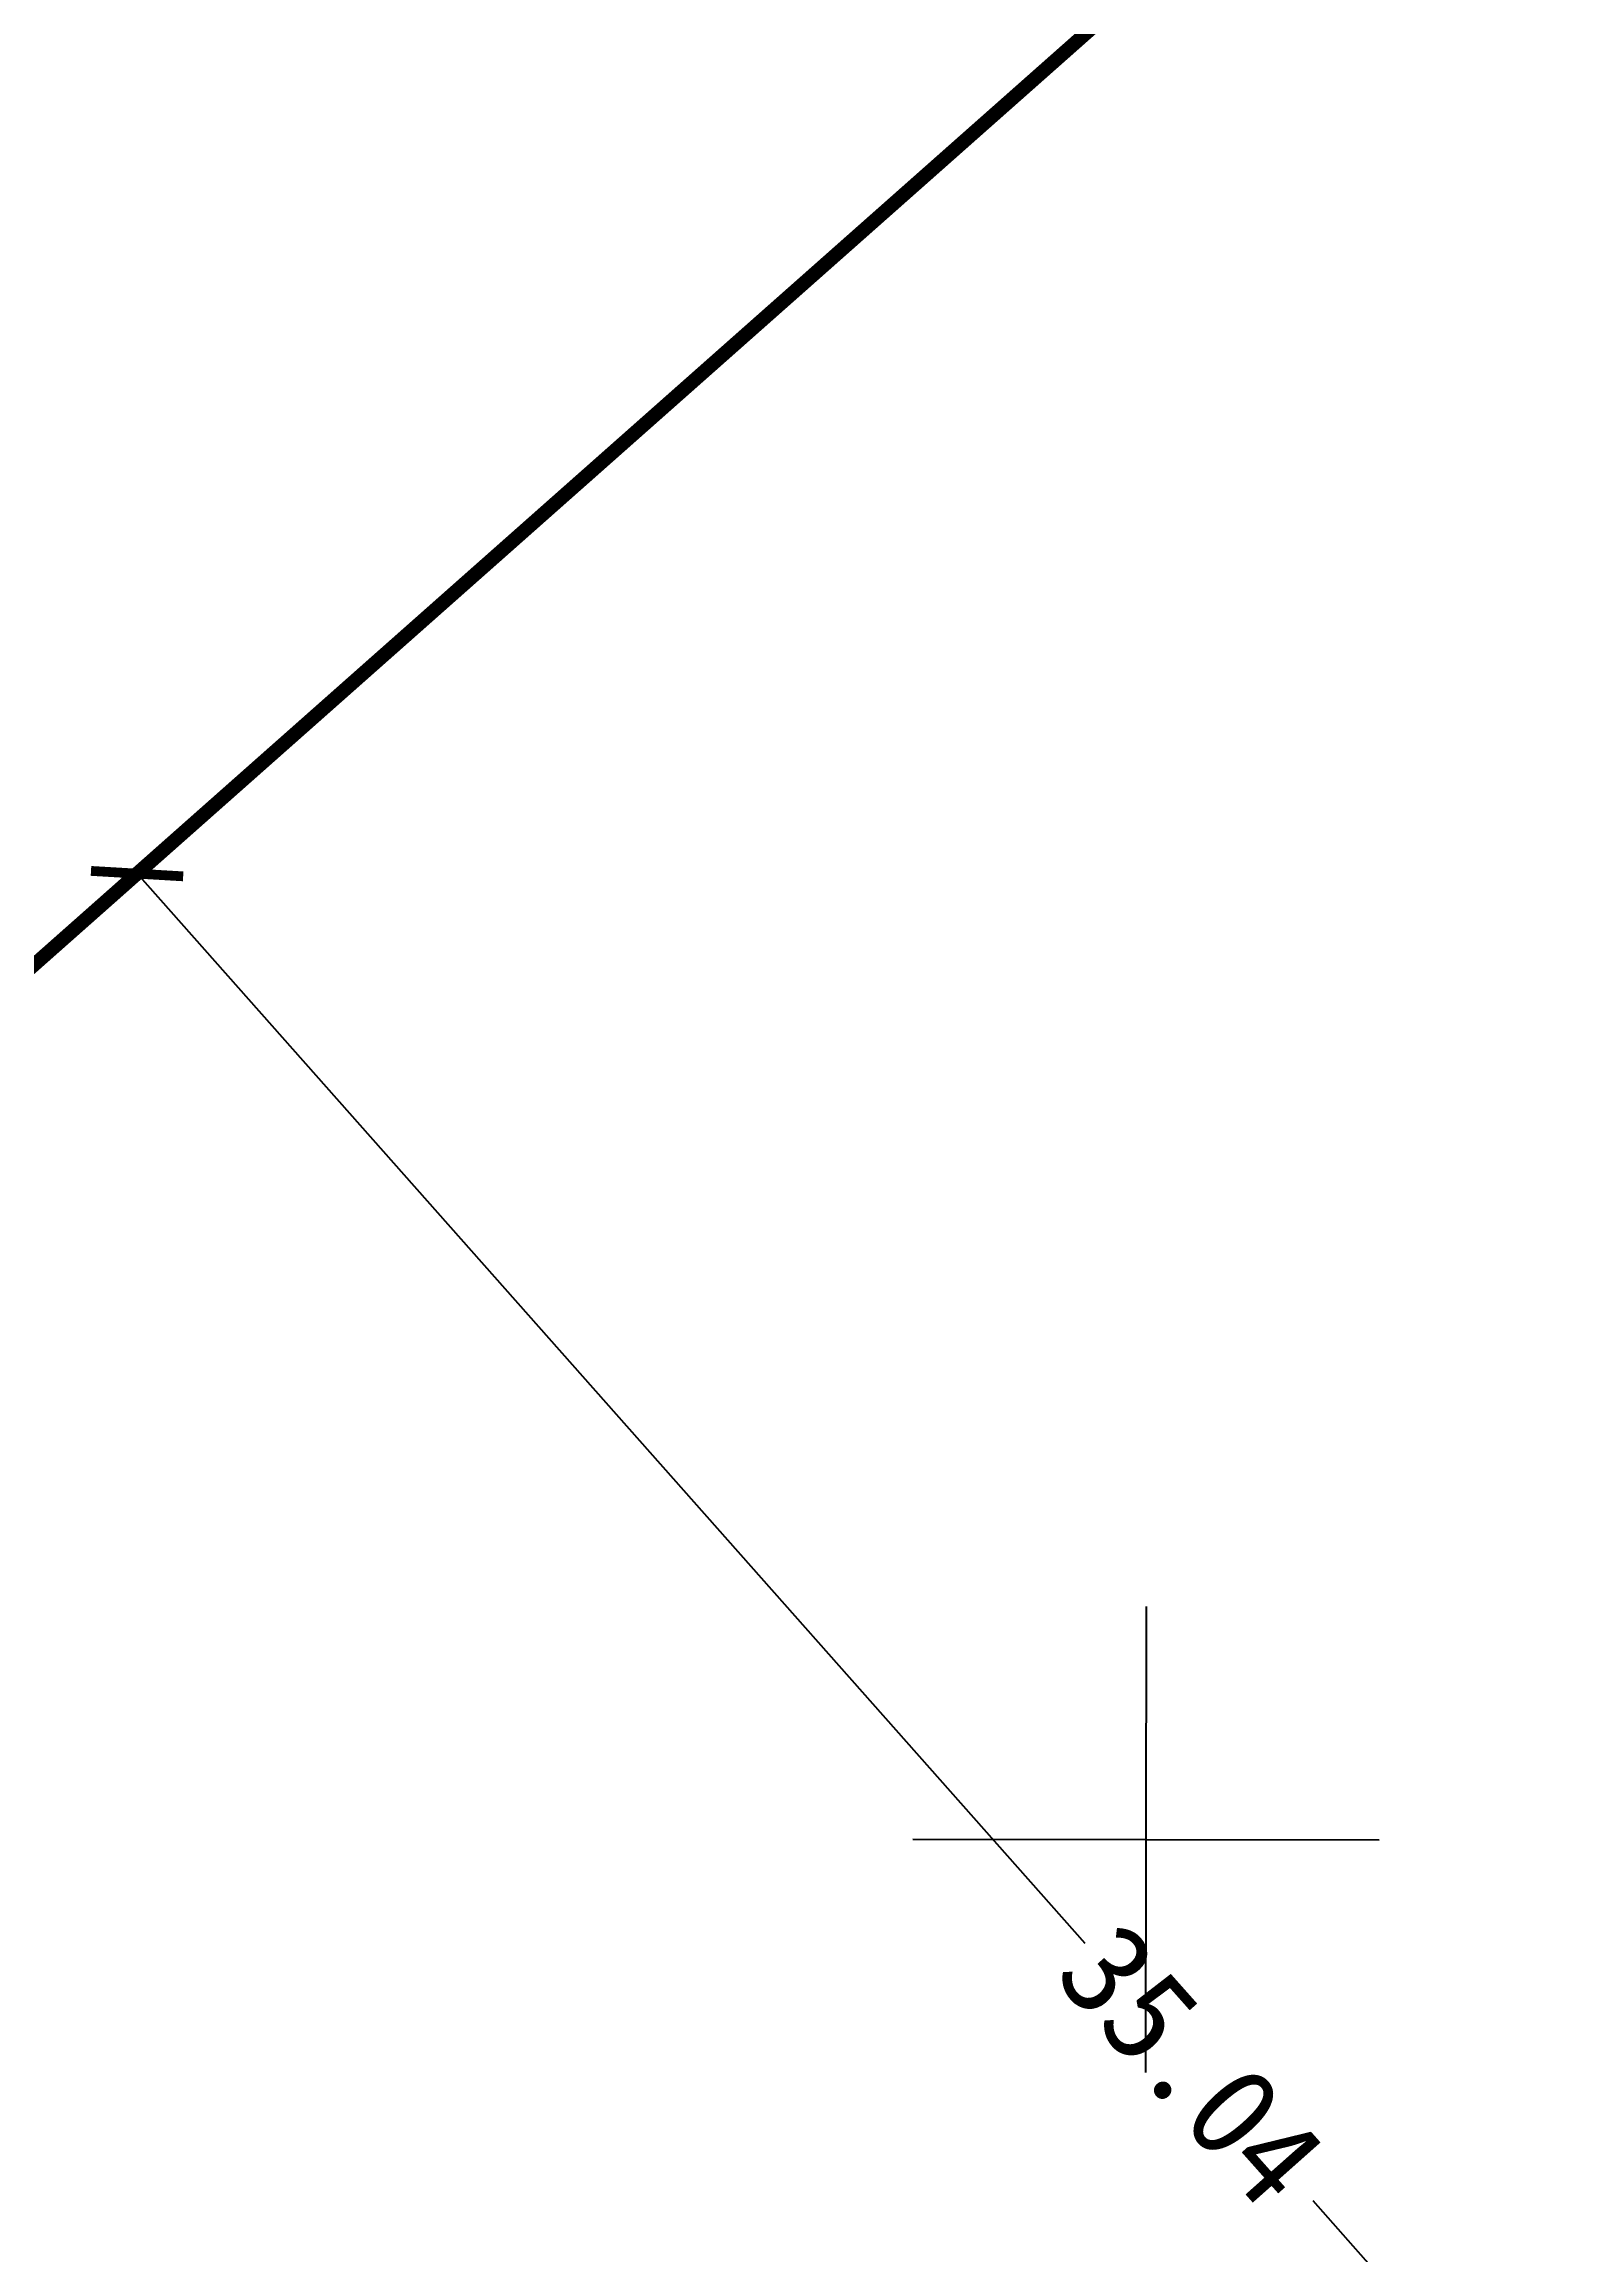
# Model space of a CAD drawing. Extents: x 99002 to 478558, y 2449839 to 2450453.
# Drawn here: x 478243.91 to 478260.25, y 2450109.42 to 2450133.1 of the extents above; entities that cross this region are included whole.
import ezdxf
from ezdxf.enums import TextEntityAlignment as Align

# ---------------------------------------------------------------- set-up
doc = ezdxf.new("R2010")
doc.units = 0
doc.header["$LTSCALE"] = 0.5
doc.header["$PDMODE"] = 35
doc.header["$PDSIZE"] = 0.2
doc.layers.get('0').update_dxf_attribs({"linetype": 'CONTINUOUS'})
doc.layers.get('Defpoints').update_dxf_attribs({"linetype": 'CONTINUOUS'})
for name, color, linetype in [('GCD', 1, 'CONTINUOUS'), ('TK', 7, 'CONTINUOUS'), ('用地红线', 10, 'CONTINUOUS'), ('红线', 10, 'CONTINUOUS')]:
    doc.layers.add(name, color=color, linetype=linetype)
doc.styles.add('方正中等线简体', font='FZZDXJW.TTF')
doc.styles.add('等线体', font='simhei.ttf')

# ---------------------------------------------------------------- blocks, each defined once
blk = doc.blocks.new('GC200')
at = {"linetype": 'Continuous', "const_width": 0.2, "flags": 128}
blk.add_lwpolyline([(-0.1, 0, 1), (0.1, 0, 1)], format="xyb", close=True, dxfattribs=at)
blk = doc.blocks.new('_ArchTick')
at = {"color": 0, "linetype": 'ByBlock', "const_width": 0.15}
blk.add_lwpolyline([(-0.5, -0.5), (0.5, 0.5)], dxfattribs=at)

msp = doc.modelspace()

# ---------------------------------------------------------------- linework, layer by layer
at = {"layer": 'Defpoints', "color": 10, "linetype": 'Continuous'}
msp.add_point((478244.909, 2450124.201), dxfattribs=at)
at = {"layer": 'TK', "color": 7, "linetype": 'Continuous'}
for p, q in [((478255.725, 2450111.342), (478255.731, 2450116.342)), ((478253.228, 2450113.845), (478258.228, 2450113.838))]:
    msp.add_line(p, q, dxfattribs=at)
at = {"layer": '用地红线', "color": 10, "linetype": 'Continuous', "const_width": 0.15, "flags": 128}
msp.add_lwpolyline([(478535.49, 2449930.472), (478453.289, 2449876.704), (478219.426, 2450101.627), (478536.088, 2450382.14)], dxfattribs=at)
at = {"layer": '红线', "color": 10, "linetype": 'Continuous', "lineweight": -2}
for p, q in [((478243.936, 2450123.339), (478245.043, 2450124.32)), ((478244.909, 2450124.201), (478255.07, 2450112.73)), ((478267.679, 2450098.496), (478257.518, 2450109.967))]:
    msp.add_line(p, q, dxfattribs=at)

# ---------------------------------------------------------------- block references
at = {"layer": 'GCD', "color": 1, "linetype": 'Continuous'}
ref = msp.add_blockref('GC200', (478251.084, 2450129.983, 2.244), dxfattribs=dict(at, xscale=4.876000004212864e-06, yscale=4.876000004212864e-06, zscale=4.876000004212864e-06))
ref.add_attrib('height', '2.24', dxfattribs={"linetype": 'Continuous', "height": 0.00000975, "style": '方正中等线简体', "width": 0.8}).set_placement((478251.684, 2450129.483, 2.244), align=Align.MIDDLE_LEFT)
ref = msp.add_blockref('GC200', (478257.445, 2450122.811, 1.985), dxfattribs=dict(at, xscale=4.876000004212864e-06, yscale=4.876000004212864e-06, zscale=4.876000004212864e-06))
ref.add_attrib('height', '1.99', dxfattribs={"linetype": 'Continuous', "height": 0.00000975, "style": '方正中等线简体', "width": 0.8}).set_placement((478258.045, 2450122.311, 1.985), align=Align.MIDDLE_LEFT)
at = {"layer": '红线', "color": 10, "linetype": 'Continuous', "lineweight": -2, "xscale": 0.7, "yscale": 0.7, "zscale": 0.7, "rotation": 131.6117234993506}
msp.add_blockref('_ArchTick', (478244.909, 2450124.201), dxfattribs=at)

# ---------------------------------------------------------------- texts
at = {"layer": '红线', "color": 10, "linetype": 'Continuous', "style": '等线体'}
msp.add_text('35.04', height=1, rotation=311.6117, dxfattribs=at).set_placement((478254.718, 2450112.373))

doc.saveas('drawing.dxf')
